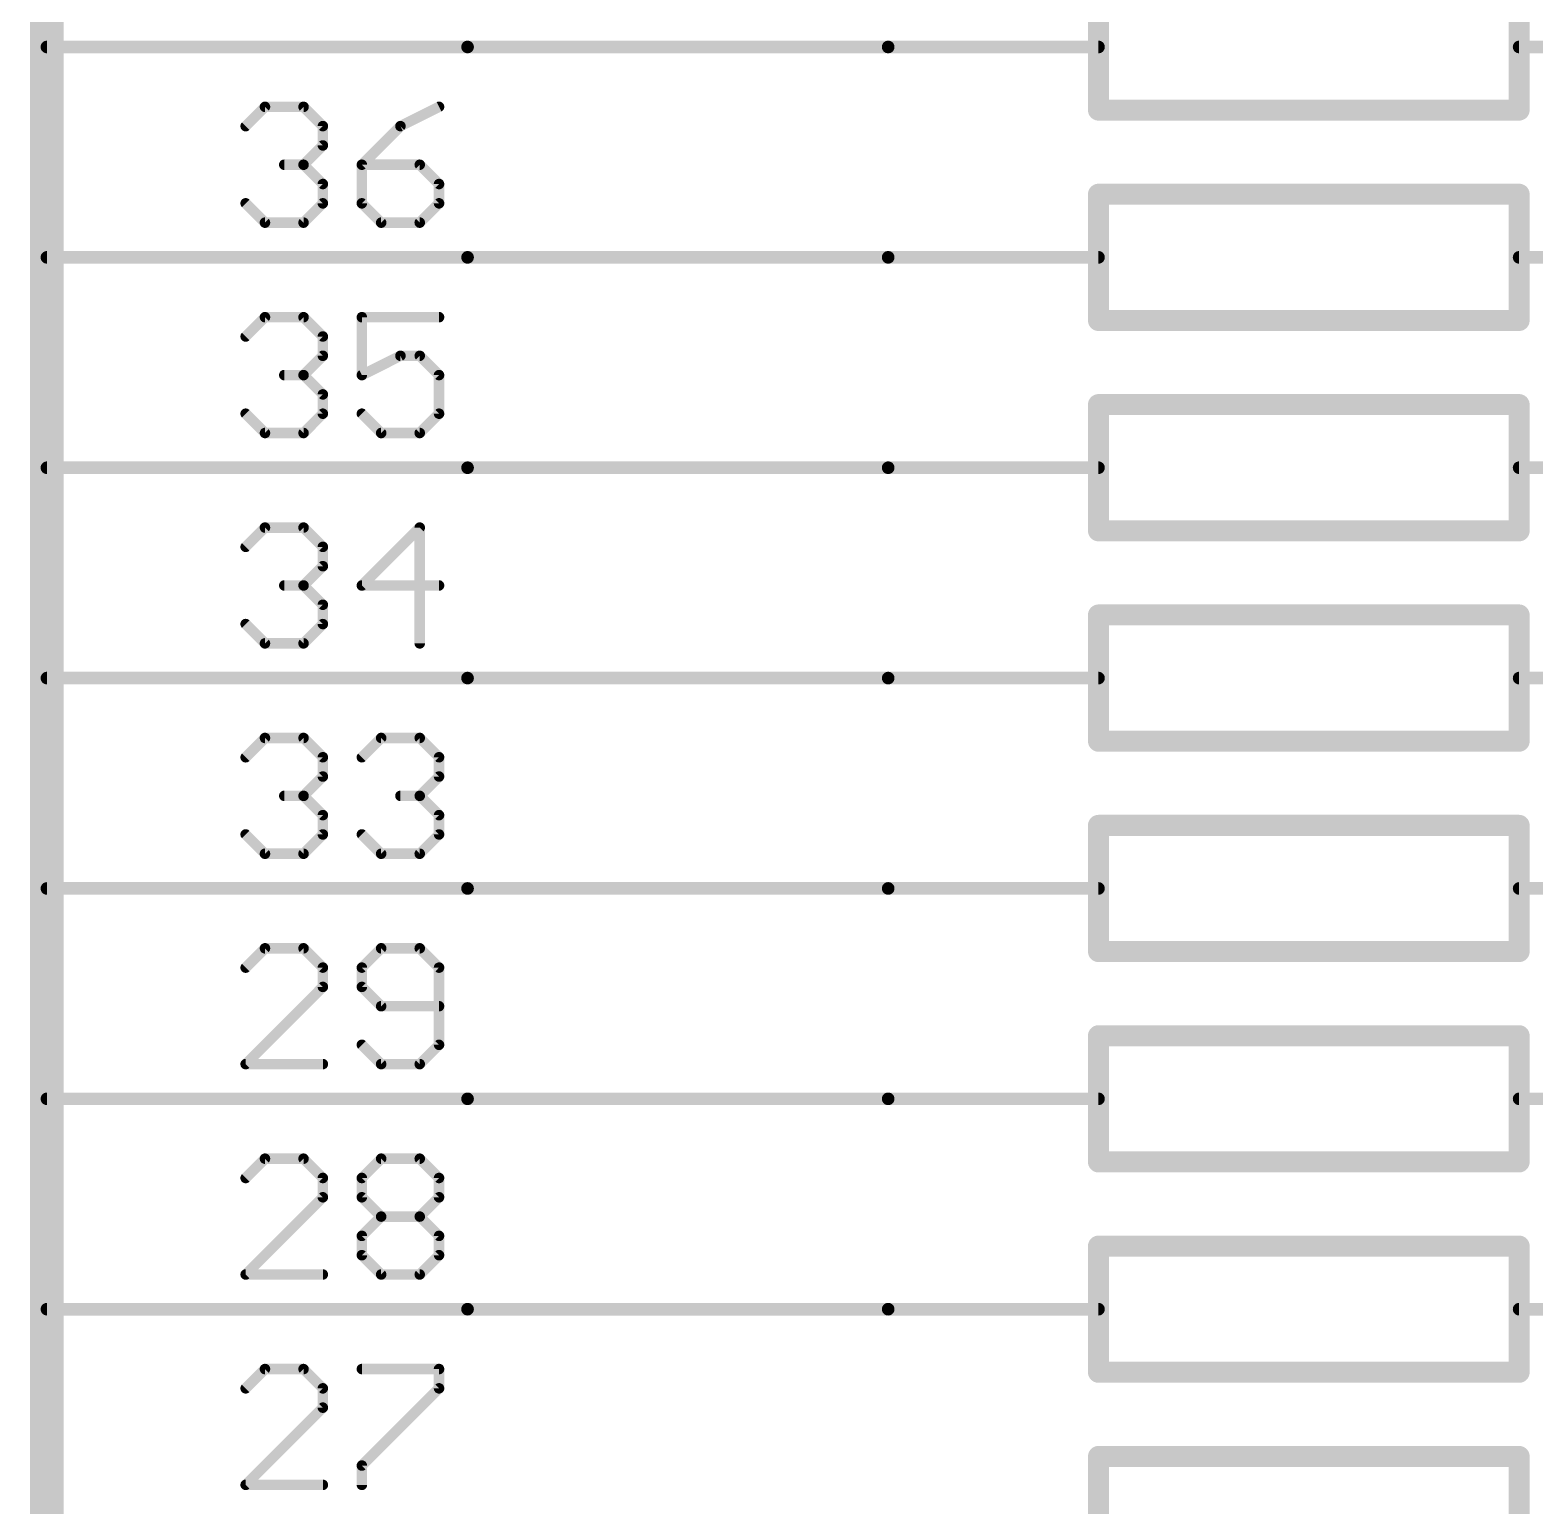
# Model space of a CAD drawing. Extents: x -173 to 61, y -47 to 113.
# Drawn here: x 7.42 to 25.59, y 28.11 to 45.92 of the extents above; entities that cross this region are included whole.
import ezdxf

# ---------------------------------------------------------------- set-up
doc = ezdxf.new("R2010")
doc.units = 0
for name, color, linetype in [('91', 94, 'CONTINUOUS'), ('94', 14, 'CONTINUOUS'), ('95', 251, 'CONTINUOUS')]:
    doc.layers.add(name, color=color, linetype=linetype)

msp = doc.modelspace()

# ---------------------------------------------------------------- linework, layer by layer
at = {"layer": '91', "const_width": 0.1524}
for points in [[(12.7, 45.72), (17.78, 45.72)], [(12.7, 43.18), (17.78, 43.18)], [(12.7, 40.64), (17.78, 40.64)], [(12.7, 38.1), (17.78, 38.1)], [(12.7, 35.56), (17.78, 35.56)], [(12.7, 33.02), (17.78, 33.02)], [(12.7, 30.48), (17.78, 30.48)]]:
    msp.add_lwpolyline(points, dxfattribs=at)
at = {"layer": '91', "const_width": 0.0762}
for points in [[(12.7, 45.7581, 1), (12.7, 45.6819)], [(17.78, 45.6819, 1), (17.78, 45.7581)], [(12.7, 43.2181, 1), (12.7, 43.1419)], [(17.78, 43.1419, 1), (17.78, 43.2181)], [(12.7, 40.6781, 1), (12.7, 40.6019)], [(17.78, 40.6019, 1), (17.78, 40.6781)], [(12.7, 38.1381, 1), (12.7, 38.0619)], [(17.78, 38.0619, 1), (17.78, 38.1381)], [(12.7, 35.5981, 1), (12.7, 35.5219)], [(17.78, 35.5219, 1), (17.78, 35.5981)], [(12.7, 33.0581, 1), (12.7, 32.9819)], [(17.78, 32.9819, 1), (17.78, 33.0581)], [(12.7, 30.5181, 1), (12.7, 30.4419)], [(17.78, 30.4419, 1), (17.78, 30.5181)]]:
    msp.add_lwpolyline(points, format="xyb", dxfattribs=at)
at = {"layer": '94'}
for points, const_width in [([(7.62, -40.64), (7.62, 55.88)], 0.4064), ([(20.32, 46.482), (20.32, 44.958)], 0.254), ([(25.4, 44.958), (25.4, 46.482)], 0.254), ([(12.7, 45.72), (7.62, 45.72)], 0.1524), ([(17.78, 45.72), (20.32, 45.72)], 0.1524), ([(27.94, 45.72), (25.4, 45.72)], 0.1524), ([(20.32, 44.958), (25.4, 44.958)], 0.254), ([(25.4, 43.942), (20.32, 43.942)], 0.254), ([(20.32, 43.942), (20.32, 42.418)], 0.254), ([(25.4, 42.418), (25.4, 43.942)], 0.254), ([(12.7, 43.18), (7.62, 43.18)], 0.1524), ([(17.78, 43.18), (20.32, 43.18)], 0.1524), ([(27.94, 43.18), (25.4, 43.18)], 0.1524), ([(20.32, 42.418), (25.4, 42.418)], 0.254), ([(25.4, 41.402), (20.32, 41.402)], 0.254), ([(20.32, 41.402), (20.32, 39.878)], 0.254), ([(25.4, 39.878), (25.4, 41.402)], 0.254), ([(12.7, 40.64), (7.62, 40.64)], 0.1524), ([(17.78, 40.64), (20.32, 40.64)], 0.1524), ([(27.94, 40.64), (25.4, 40.64)], 0.1524), ([(20.32, 39.878), (25.4, 39.878)], 0.254), ([(25.4, 38.862), (20.32, 38.862)], 0.254), ([(20.32, 38.862), (20.32, 37.338)], 0.254), ([(25.4, 37.338), (25.4, 38.862)], 0.254), ([(12.7, 38.1), (7.62, 38.1)], 0.1524), ([(17.78, 38.1), (20.32, 38.1)], 0.1524), ([(27.94, 38.1), (25.4, 38.1)], 0.1524), ([(20.32, 37.338), (25.4, 37.338)], 0.254), ([(25.4, 36.322), (20.32, 36.322)], 0.254), ([(20.32, 36.322), (20.32, 34.798)], 0.254), ([(25.4, 34.798), (25.4, 36.322)], 0.254), ([(12.7, 35.56), (7.62, 35.56)], 0.1524), ([(17.78, 35.56), (20.32, 35.56)], 0.1524), ([(27.94, 35.56), (25.4, 35.56)], 0.1524), ([(20.32, 34.798), (25.4, 34.798)], 0.254), ([(25.4, 33.782), (20.32, 33.782)], 0.254), ([(20.32, 33.782), (20.32, 32.258)], 0.254), ([(25.4, 32.258), (25.4, 33.782)], 0.254), ([(12.7, 33.02), (7.62, 33.02)], 0.1524), ([(17.78, 33.02), (20.32, 33.02)], 0.1524), ([(27.94, 33.02), (25.4, 33.02)], 0.1524), ([(20.32, 32.258), (25.4, 32.258)], 0.254), ([(25.4, 31.242), (20.32, 31.242)], 0.254), ([(20.32, 31.242), (20.32, 29.718)], 0.254), ([(25.4, 29.718), (25.4, 31.242)], 0.254), ([(12.7, 30.48), (7.62, 30.48)], 0.1524), ([(17.78, 30.48), (20.32, 30.48)], 0.1524), ([(27.94, 30.48), (25.4, 30.48)], 0.1524), ([(20.32, 29.718), (25.4, 29.718)], 0.254), ([(25.4, 28.702), (20.32, 28.702)], 0.254), ([(20.32, 28.702), (20.32, 27.178)], 0.254), ([(25.4, 27.178), (25.4, 28.702)], 0.254)]:
    msp.add_lwpolyline(points, dxfattribs=dict(at, const_width=const_width))
for points, const_width in [([(7.62, 45.7581, 1), (7.62, 45.6819)], 0.0762), ([(12.7, 45.6819, 1), (12.7, 45.7581)], 0.0762), ([(17.78, 45.7581, 1), (17.78, 45.6819)], 0.0762), ([(20.32, 45.6819, 1), (20.32, 45.7581)], 0.0762), ([(25.4, 45.7581, 1), (25.4, 45.6819)], 0.0762), ([(20.32, 45.0215, 1), (20.32, 44.8945)], 0.127), ([(25.4, 44.8945, 1), (25.4, 45.0215)], 0.127), ([(20.2565, 44.958, 1), (20.3835, 44.958)], 0.127), ([(25.3365, 44.958, 1), (25.4635, 44.958)], 0.127), ([(20.32, 44.0055, 1), (20.32, 43.8785)], 0.127), ([(20.3835, 43.942, 1), (20.2565, 43.942)], 0.127), ([(25.4635, 43.942, 1), (25.3365, 43.942)], 0.127), ([(25.4, 43.8785, 1), (25.4, 44.0055)], 0.127), ([(7.62, 43.2181, 1), (7.62, 43.1419)], 0.0762), ([(12.7, 43.1419, 1), (12.7, 43.2181)], 0.0762), ([(17.78, 43.2181, 1), (17.78, 43.1419)], 0.0762), ([(20.32, 43.1419, 1), (20.32, 43.2181)], 0.0762), ([(25.4, 43.2181, 1), (25.4, 43.1419)], 0.0762), ([(20.32, 42.4815, 1), (20.32, 42.3545)], 0.127), ([(25.4, 42.3545, 1), (25.4, 42.4815)], 0.127), ([(20.2565, 42.418, 1), (20.3835, 42.418)], 0.127), ([(25.3365, 42.418, 1), (25.4635, 42.418)], 0.127), ([(20.32, 41.4655, 1), (20.32, 41.3385)], 0.127), ([(20.3835, 41.402, 1), (20.2565, 41.402)], 0.127), ([(25.4635, 41.402, 1), (25.3365, 41.402)], 0.127), ([(25.4, 41.3385, 1), (25.4, 41.4655)], 0.127), ([(7.62, 40.6781, 1), (7.62, 40.6019)], 0.0762), ([(12.7, 40.6019, 1), (12.7, 40.6781)], 0.0762), ([(17.78, 40.6781, 1), (17.78, 40.6019)], 0.0762), ([(20.32, 40.6019, 1), (20.32, 40.6781)], 0.0762), ([(25.4, 40.6781, 1), (25.4, 40.6019)], 0.0762), ([(20.32, 39.9415, 1), (20.32, 39.8145)], 0.127), ([(25.4, 39.8145, 1), (25.4, 39.9415)], 0.127), ([(20.2565, 39.878, 1), (20.3835, 39.878)], 0.127), ([(25.3365, 39.878, 1), (25.4635, 39.878)], 0.127), ([(20.32, 38.9255, 1), (20.32, 38.7985)], 0.127), ([(20.3835, 38.862, 1), (20.2565, 38.862)], 0.127), ([(25.4635, 38.862, 1), (25.3365, 38.862)], 0.127), ([(25.4, 38.7985, 1), (25.4, 38.9255)], 0.127), ([(7.62, 38.1381, 1), (7.62, 38.0619)], 0.0762), ([(12.7, 38.0619, 1), (12.7, 38.1381)], 0.0762), ([(17.78, 38.1381, 1), (17.78, 38.0619)], 0.0762), ([(20.32, 38.0619, 1), (20.32, 38.1381)], 0.0762), ([(25.4, 38.1381, 1), (25.4, 38.0619)], 0.0762), ([(20.32, 37.4015, 1), (20.32, 37.2745)], 0.127), ([(25.4, 37.2745, 1), (25.4, 37.4015)], 0.127), ([(20.2565, 37.338, 1), (20.3835, 37.338)], 0.127), ([(25.3365, 37.338, 1), (25.4635, 37.338)], 0.127), ([(20.32, 36.3855, 1), (20.32, 36.2585)], 0.127), ([(20.3835, 36.322, 1), (20.2565, 36.322)], 0.127), ([(25.4635, 36.322, 1), (25.3365, 36.322)], 0.127), ([(25.4, 36.2585, 1), (25.4, 36.3855)], 0.127), ([(7.62, 35.5981, 1), (7.62, 35.5219)], 0.0762), ([(12.7, 35.5219, 1), (12.7, 35.5981)], 0.0762), ([(17.78, 35.5981, 1), (17.78, 35.5219)], 0.0762), ([(20.32, 35.5219, 1), (20.32, 35.5981)], 0.0762), ([(25.4, 35.5981, 1), (25.4, 35.5219)], 0.0762), ([(20.32, 34.8615, 1), (20.32, 34.7345)], 0.127), ([(25.4, 34.7345, 1), (25.4, 34.8615)], 0.127), ([(20.2565, 34.798, 1), (20.3835, 34.798)], 0.127), ([(25.3365, 34.798, 1), (25.4635, 34.798)], 0.127), ([(20.32, 33.8455, 1), (20.32, 33.7185)], 0.127), ([(20.3835, 33.782, 1), (20.2565, 33.782)], 0.127), ([(25.4635, 33.782, 1), (25.3365, 33.782)], 0.127), ([(25.4, 33.7185, 1), (25.4, 33.8455)], 0.127), ([(7.62, 33.0581, 1), (7.62, 32.9819)], 0.0762), ([(12.7, 32.9819, 1), (12.7, 33.0581)], 0.0762), ([(17.78, 33.0581, 1), (17.78, 32.9819)], 0.0762), ([(20.32, 32.9819, 1), (20.32, 33.0581)], 0.0762), ([(25.4, 33.0581, 1), (25.4, 32.9819)], 0.0762), ([(20.32, 32.3215, 1), (20.32, 32.1945)], 0.127), ([(25.4, 32.1945, 1), (25.4, 32.3215)], 0.127), ([(20.2565, 32.258, 1), (20.3835, 32.258)], 0.127), ([(25.3365, 32.258, 1), (25.4635, 32.258)], 0.127), ([(20.32, 31.3055, 1), (20.32, 31.1785)], 0.127), ([(20.3835, 31.242, 1), (20.2565, 31.242)], 0.127), ([(25.4635, 31.242, 1), (25.3365, 31.242)], 0.127), ([(25.4, 31.1785, 1), (25.4, 31.3055)], 0.127), ([(7.62, 30.5181, 1), (7.62, 30.4419)], 0.0762), ([(12.7, 30.4419, 1), (12.7, 30.5181)], 0.0762), ([(17.78, 30.5181, 1), (17.78, 30.4419)], 0.0762), ([(20.32, 30.4419, 1), (20.32, 30.5181)], 0.0762), ([(25.4, 30.5181, 1), (25.4, 30.4419)], 0.0762), ([(20.32, 29.7815, 1), (20.32, 29.6545)], 0.127), ([(25.4, 29.6545, 1), (25.4, 29.7815)], 0.127), ([(20.2565, 29.718, 1), (20.3835, 29.718)], 0.127), ([(25.3365, 29.718, 1), (25.4635, 29.718)], 0.127), ([(20.32, 28.7655, 1), (20.32, 28.6385)], 0.127), ([(20.3835, 28.702, 1), (20.2565, 28.702)], 0.127), ([(25.4635, 28.702, 1), (25.3365, 28.702)], 0.127), ([(25.4, 28.6385, 1), (25.4, 28.7655)], 0.127)]:
    msp.add_lwpolyline(points, format="xyb", dxfattribs=dict(at, const_width=const_width))
at = {"layer": '95', "const_width": 0.127}
for points in [[(10.0203, 44.7643), (10.2533, 44.9973)], [(10.2533, 44.9973), (10.7194, 44.9973)], [(10.7194, 44.9973), (10.9524, 44.7643)], [(12.3557, 44.9973), (11.8896, 44.7643)], [(10.9524, 44.7643), (10.9524, 44.5312)], [(11.8896, 44.7643), (11.4236, 44.2982)], [(10.9524, 44.5312), (10.7194, 44.2982)], [(10.7194, 44.2982), (10.4864, 44.2982)], [(10.7194, 44.2982), (10.9524, 44.0652)], [(11.4236, 44.2982), (11.4236, 43.8321)], [(12.1227, 44.2982), (11.4236, 44.2982)], [(12.3557, 44.0652), (12.1227, 44.2982)], [(10.9524, 44.0652), (10.9524, 43.8321)], [(12.3557, 43.8321), (12.3557, 44.0652)], [(10.2533, 43.5991), (10.0203, 43.8321)], [(10.9524, 43.8321), (10.7194, 43.5991)], [(11.4236, 43.8321), (11.6566, 43.5991)], [(12.1227, 43.5991), (12.3557, 43.8321)], [(10.7194, 43.5991), (10.2533, 43.5991)], [(11.6566, 43.5991), (12.1227, 43.5991)], [(10.0203, 42.2243), (10.2533, 42.4573)], [(10.2533, 42.4573), (10.7194, 42.4573)], [(10.7194, 42.4573), (10.9524, 42.2243)], [(12.3557, 42.4573), (11.4236, 42.4573)], [(11.4236, 42.4573), (11.4236, 41.7582)], [(10.9524, 42.2243), (10.9524, 41.9912)], [(10.9524, 41.9912), (10.7194, 41.7582)], [(11.4236, 41.7582), (11.8896, 41.9912)], [(11.8896, 41.9912), (12.1227, 41.9912)], [(12.1227, 41.9912), (12.3557, 41.7582)], [(10.7194, 41.7582), (10.4864, 41.7582)], [(10.7194, 41.7582), (10.9524, 41.5252)], [(12.3557, 41.7582), (12.3557, 41.2921)], [(10.9524, 41.5252), (10.9524, 41.2921)], [(10.2533, 41.0591), (10.0203, 41.2921)], [(10.9524, 41.2921), (10.7194, 41.0591)], [(11.6566, 41.0591), (11.4236, 41.2921)], [(12.3557, 41.2921), (12.1227, 41.0591)], [(10.7194, 41.0591), (10.2533, 41.0591)], [(12.1227, 41.0591), (11.6566, 41.0591)], [(10.0203, 39.6843), (10.2533, 39.9173)], [(10.2533, 39.9173), (10.7194, 39.9173)], [(10.7194, 39.9173), (10.9524, 39.6843)], [(12.1227, 39.9173), (11.4236, 39.2182)], [(12.1227, 38.5191), (12.1227, 39.9173)], [(10.9524, 39.6843), (10.9524, 39.4512)], [(10.9524, 39.4512), (10.7194, 39.2182)], [(10.7194, 39.2182), (10.4864, 39.2182)], [(10.7194, 39.2182), (10.9524, 38.9852)], [(11.4236, 39.2182), (12.3557, 39.2182)], [(10.9524, 38.9852), (10.9524, 38.7521)], [(10.2533, 38.5191), (10.0203, 38.7521)], [(10.9524, 38.7521), (10.7194, 38.5191)], [(10.7194, 38.5191), (10.2533, 38.5191)], [(10.0203, 37.1443), (10.2533, 37.3773)], [(10.2533, 37.3773), (10.7194, 37.3773)], [(10.7194, 37.3773), (10.9524, 37.1443)], [(11.4236, 37.1443), (11.6566, 37.3773)], [(11.6566, 37.3773), (12.1227, 37.3773)], [(12.1227, 37.3773), (12.3557, 37.1443)], [(10.9524, 37.1443), (10.9524, 36.9112)], [(12.3557, 37.1443), (12.3557, 36.9112)], [(10.9524, 36.9112), (10.7194, 36.6782)], [(12.3557, 36.9112), (12.1227, 36.6782)], [(10.7194, 36.6782), (10.4864, 36.6782)], [(10.7194, 36.6782), (10.9524, 36.4452)], [(12.1227, 36.6782), (11.8896, 36.6782)], [(12.1227, 36.6782), (12.3557, 36.4452)], [(10.9524, 36.4452), (10.9524, 36.2121)], [(12.3557, 36.4452), (12.3557, 36.2121)], [(10.2533, 35.9791), (10.0203, 36.2121)], [(10.9524, 36.2121), (10.7194, 35.9791)], [(11.6566, 35.9791), (11.4236, 36.2121)], [(12.3557, 36.2121), (12.1227, 35.9791)], [(10.7194, 35.9791), (10.2533, 35.9791)], [(12.1227, 35.9791), (11.6566, 35.9791)], [(10.2533, 34.8373), (10.0203, 34.6043)], [(10.7194, 34.8373), (10.2533, 34.8373)], [(10.9524, 34.6043), (10.7194, 34.8373)], [(11.6566, 34.8373), (11.4236, 34.6043)], [(12.1227, 34.8373), (11.6566, 34.8373)], [(12.3557, 34.6043), (12.1227, 34.8373)], [(10.9524, 34.3712), (10.9524, 34.6043)], [(11.4236, 34.6043), (11.4236, 34.3712)], [(12.3557, 33.6721), (12.3557, 34.6043)], [(10.0203, 33.4391), (10.9524, 34.3712)], [(11.4236, 34.3712), (11.6566, 34.1382)], [(11.6566, 34.1382), (12.3557, 34.1382)], [(11.4236, 33.6721), (11.6566, 33.4391)], [(12.1227, 33.4391), (12.3557, 33.6721)], [(10.9524, 33.4391), (10.0203, 33.4391)], [(11.6566, 33.4391), (12.1227, 33.4391)], [(10.2533, 32.2973), (10.0203, 32.0643)], [(10.7194, 32.2973), (10.2533, 32.2973)], [(10.9524, 32.0643), (10.7194, 32.2973)], [(11.4236, 32.0643), (11.6566, 32.2973)], [(11.6566, 32.2973), (12.1227, 32.2973)], [(12.1227, 32.2973), (12.3557, 32.0643)], [(10.9524, 31.8312), (10.9524, 32.0643)], [(11.4236, 31.8312), (11.4236, 32.0643)], [(12.3557, 32.0643), (12.3557, 31.8312)], [(10.0203, 30.8991), (10.9524, 31.8312)], [(11.6566, 31.5982), (11.4236, 31.8312)], [(12.3557, 31.8312), (12.1227, 31.5982)], [(11.4236, 31.3652), (11.6566, 31.5982)], [(11.6566, 31.5982), (12.1227, 31.5982)], [(12.1227, 31.5982), (12.3557, 31.3652)], [(11.4236, 31.1321), (11.4236, 31.3652)], [(12.3557, 31.3652), (12.3557, 31.1321)], [(11.6566, 30.8991), (11.4236, 31.1321)], [(12.3557, 31.1321), (12.1227, 30.8991)], [(10.9524, 30.8991), (10.0203, 30.8991)], [(12.1227, 30.8991), (11.6566, 30.8991)], [(10.2533, 29.7573), (10.0203, 29.5243)], [(10.7194, 29.7573), (10.2533, 29.7573)], [(10.9524, 29.5243), (10.7194, 29.7573)], [(11.4236, 29.7573), (12.3557, 29.7573)], [(12.3557, 29.7573), (12.3557, 29.5243)], [(10.9524, 29.2912), (10.9524, 29.5243)], [(12.3557, 29.5243), (11.4236, 28.5921)], [(10.0203, 28.3591), (10.9524, 29.2912)], [(11.4236, 28.5921), (11.4236, 28.3591)], [(10.9524, 28.3591), (10.0203, 28.3591)]]:
    msp.add_lwpolyline(points, dxfattribs=at)
at = {"layer": '95', "const_width": 0.0635}
for points in [[(10.2533, 45.029, 1), (10.2533, 44.9655)], [(10.2758, 44.9748, 1), (10.2309, 45.0197)], [(10.7418, 45.0197, 1), (10.6969, 44.9748)], [(10.7194, 44.9655, 1), (10.7194, 45.029)], [(12.3699, 44.9689, 1), (12.3415, 45.0257)], [(9.9978, 44.7867, 1), (10.0428, 44.7418)], [(10.9842, 44.7643, 1), (10.9207, 44.7643)], [(10.93, 44.7418, 1), (10.9749, 44.7867)], [(11.8754, 44.7927, 1), (11.9038, 44.7359)], [(11.9121, 44.7418, 1), (11.8672, 44.7867)], [(10.9207, 44.5312, 1), (10.9842, 44.5312)], [(10.9749, 44.5088, 1), (10.93, 44.5537)], [(10.4864, 44.3299, 1), (10.4864, 44.2664)], [(10.7418, 44.3206, 1), (10.6969, 44.2757)], [(10.6969, 44.3206, 1), (10.7418, 44.2757)], [(10.7194, 44.2664, 1), (10.7194, 44.3299)], [(11.4553, 44.2982, 1), (11.3918, 44.2982)], [(11.4236, 44.3299, 1), (11.4236, 44.2664)], [(11.4011, 44.3206, 1), (11.446, 44.2757)], [(12.1451, 44.3206, 1), (12.1002, 44.2757)], [(12.1227, 44.2664, 1), (12.1227, 44.3299)], [(10.9842, 44.0652, 1), (10.9207, 44.0652)], [(10.93, 44.0427, 1), (10.9749, 44.0876)], [(12.3875, 44.0652, 1), (12.324, 44.0652)], [(12.3333, 44.0427, 1), (12.3782, 44.0876)], [(10.0428, 43.8546, 1), (9.9978, 43.8097)], [(10.9207, 43.8321, 1), (10.9842, 43.8321)], [(10.9749, 43.8097, 1), (10.93, 43.8546)], [(11.3918, 43.8321, 1), (11.4553, 43.8321)], [(11.446, 43.8546, 1), (11.4011, 43.8097)], [(12.324, 43.8321, 1), (12.3875, 43.8321)], [(12.3782, 43.8097, 1), (12.3333, 43.8546)], [(10.2533, 43.6309, 1), (10.2533, 43.5673)], [(10.2309, 43.5766, 1), (10.2758, 43.6216)], [(10.6969, 43.6216, 1), (10.7418, 43.5766)], [(10.7194, 43.5673, 1), (10.7194, 43.6309)], [(11.6566, 43.6309, 1), (11.6566, 43.5673)], [(11.6342, 43.5766, 1), (11.6791, 43.6216)], [(12.1002, 43.6216, 1), (12.1451, 43.5766)], [(12.1227, 43.5673, 1), (12.1227, 43.6309)], [(10.2533, 42.489, 1), (10.2533, 42.4255)], [(10.2758, 42.4348, 1), (10.2309, 42.4797)], [(10.7418, 42.4797, 1), (10.6969, 42.4348)], [(10.7194, 42.4255, 1), (10.7194, 42.489)], [(11.4553, 42.4573, 1), (11.3918, 42.4573)], [(11.4236, 42.489, 1), (11.4236, 42.4255)], [(12.3557, 42.4255, 1), (12.3557, 42.489)], [(9.9978, 42.2467, 1), (10.0428, 42.2018)], [(10.9842, 42.2243, 1), (10.9207, 42.2243)], [(10.93, 42.2018, 1), (10.9749, 42.2467)], [(10.9207, 41.9912, 1), (10.9842, 41.9912)], [(10.9749, 41.9688, 1), (10.93, 42.0137)], [(11.8896, 42.023, 1), (11.8896, 41.9595)], [(11.9038, 41.9628, 1), (11.8754, 42.0196)], [(12.1451, 42.0137, 1), (12.1002, 41.9688)], [(12.1227, 41.9595, 1), (12.1227, 42.023)], [(10.4864, 41.7899, 1), (10.4864, 41.7264)], [(10.7418, 41.7806, 1), (10.6969, 41.7357)], [(10.6969, 41.7806, 1), (10.7418, 41.7357)], [(10.7194, 41.7264, 1), (10.7194, 41.7899)], [(11.4094, 41.7866, 1), (11.4378, 41.7298)], [(12.3875, 41.7582, 1), (12.324, 41.7582)], [(12.3333, 41.7357, 1), (12.3782, 41.7806)], [(11.3918, 41.7582, 1), (11.4553, 41.7582)], [(10.9842, 41.5252, 1), (10.9207, 41.5252)], [(10.93, 41.5027, 1), (10.9749, 41.5476)], [(10.0428, 41.3146, 1), (9.9978, 41.2697)], [(10.9207, 41.2921, 1), (10.9842, 41.2921)], [(10.9749, 41.2697, 1), (10.93, 41.3146)], [(11.446, 41.3146, 1), (11.4011, 41.2697)], [(12.324, 41.2921, 1), (12.3875, 41.2921)], [(12.3782, 41.2697, 1), (12.3333, 41.3146)], [(10.2533, 41.0909, 1), (10.2533, 41.0273)], [(10.2309, 41.0366, 1), (10.2758, 41.0816)], [(10.6969, 41.0816, 1), (10.7418, 41.0366)], [(10.7194, 41.0273, 1), (10.7194, 41.0909)], [(11.6566, 41.0909, 1), (11.6566, 41.0273)], [(11.6342, 41.0366, 1), (11.6791, 41.0816)], [(12.1002, 41.0816, 1), (12.1451, 41.0366)], [(12.1227, 41.0273, 1), (12.1227, 41.0909)], [(10.2533, 39.949, 1), (10.2533, 39.8855)], [(10.2758, 39.8948, 1), (10.2309, 39.9397)], [(10.7418, 39.9397, 1), (10.6969, 39.8948)], [(10.7194, 39.8855, 1), (10.7194, 39.949)], [(12.1544, 39.9173, 1), (12.0909, 39.9173)], [(12.1451, 39.8948, 1), (12.1002, 39.9397)], [(9.9978, 39.7067, 1), (10.0428, 39.6618)], [(10.9842, 39.6843, 1), (10.9207, 39.6843)], [(10.93, 39.6618, 1), (10.9749, 39.7067)], [(10.9207, 39.4512, 1), (10.9842, 39.4512)], [(10.9749, 39.4288, 1), (10.93, 39.4737)], [(10.4864, 39.2499, 1), (10.4864, 39.1864)], [(10.7418, 39.2406, 1), (10.6969, 39.1957)], [(10.6969, 39.2406, 1), (10.7418, 39.1957)], [(10.7194, 39.1864, 1), (10.7194, 39.2499)], [(11.4236, 39.2499, 1), (11.4236, 39.1864)], [(11.4011, 39.2406, 1), (11.446, 39.1957)], [(12.3557, 39.1864, 1), (12.3557, 39.2499)], [(10.9842, 38.9852, 1), (10.9207, 38.9852)], [(10.93, 38.9627, 1), (10.9749, 39.0076)], [(10.0428, 38.7746, 1), (9.9978, 38.7297)], [(10.9207, 38.7521, 1), (10.9842, 38.7521)], [(10.9749, 38.7297, 1), (10.93, 38.7746)], [(10.2533, 38.5509, 1), (10.2533, 38.4873)], [(10.2309, 38.4966, 1), (10.2758, 38.5416)], [(10.6969, 38.5416, 1), (10.7418, 38.4966)], [(10.7194, 38.4873, 1), (10.7194, 38.5509)], [(12.0909, 38.5191, 1), (12.1544, 38.5191)], [(10.2533, 37.409, 1), (10.2533, 37.3455)], [(10.2758, 37.3548, 1), (10.2309, 37.3997)], [(10.7418, 37.3997, 1), (10.6969, 37.3548)], [(10.7194, 37.3455, 1), (10.7194, 37.409)], [(11.6566, 37.409, 1), (11.6566, 37.3455)], [(11.6791, 37.3548, 1), (11.6342, 37.3997)], [(12.1451, 37.3997, 1), (12.1002, 37.3548)], [(12.1227, 37.3455, 1), (12.1227, 37.409)], [(9.9978, 37.1667, 1), (10.0428, 37.1218)], [(10.9842, 37.1443, 1), (10.9207, 37.1443)], [(10.93, 37.1218, 1), (10.9749, 37.1667)], [(11.4011, 37.1667, 1), (11.446, 37.1218)], [(12.3875, 37.1443, 1), (12.324, 37.1443)], [(12.3333, 37.1218, 1), (12.3782, 37.1667)], [(10.9207, 36.9112, 1), (10.9842, 36.9112)], [(10.9749, 36.8888, 1), (10.93, 36.9337)], [(12.324, 36.9112, 1), (12.3875, 36.9112)], [(12.3782, 36.8888, 1), (12.3333, 36.9337)], [(10.4864, 36.7099, 1), (10.4864, 36.6464)], [(10.7418, 36.7006, 1), (10.6969, 36.6557)], [(10.6969, 36.7006, 1), (10.7418, 36.6557)], [(10.7194, 36.6464, 1), (10.7194, 36.7099)], [(11.8896, 36.7099, 1), (11.8896, 36.6464)], [(12.1451, 36.7006, 1), (12.1002, 36.6557)], [(12.1002, 36.7006, 1), (12.1451, 36.6557)], [(12.1227, 36.6464, 1), (12.1227, 36.7099)], [(10.9842, 36.4452, 1), (10.9207, 36.4452)], [(10.93, 36.4227, 1), (10.9749, 36.4676)], [(12.3875, 36.4452, 1), (12.324, 36.4452)], [(12.3333, 36.4227, 1), (12.3782, 36.4676)], [(10.0428, 36.2346, 1), (9.9978, 36.1897)], [(10.9207, 36.2121, 1), (10.9842, 36.2121)], [(10.9749, 36.1897, 1), (10.93, 36.2346)], [(11.446, 36.2346, 1), (11.4011, 36.1897)], [(12.324, 36.2121, 1), (12.3875, 36.2121)], [(12.3782, 36.1897, 1), (12.3333, 36.2346)], [(10.2533, 36.0109, 1), (10.2533, 35.9474)], [(10.2309, 35.9566, 1), (10.2758, 36.0016)], [(10.6969, 36.0016, 1), (10.7418, 35.9566)], [(10.7194, 35.9474, 1), (10.7194, 36.0109)], [(11.6566, 36.0109, 1), (11.6566, 35.9474)], [(11.6342, 35.9566, 1), (11.6791, 36.0016)], [(12.1002, 36.0016, 1), (12.1451, 35.9566)], [(12.1227, 35.9474, 1), (12.1227, 36.0109)], [(10.2533, 34.869, 1), (10.2533, 34.8055)], [(10.2758, 34.8148, 1), (10.2309, 34.8597)], [(10.7418, 34.8597, 1), (10.6969, 34.8148)], [(10.7194, 34.8055, 1), (10.7194, 34.869)], [(11.6566, 34.869, 1), (11.6566, 34.8055)], [(11.6791, 34.8148, 1), (11.6342, 34.8597)], [(12.1451, 34.8597, 1), (12.1002, 34.8148)], [(12.1227, 34.8055, 1), (12.1227, 34.869)], [(9.9978, 34.6267, 1), (10.0428, 34.5818)], [(10.9842, 34.6043, 1), (10.9207, 34.6043)], [(10.93, 34.5818, 1), (10.9749, 34.6267)], [(11.4553, 34.6043, 1), (11.3918, 34.6043)], [(11.4011, 34.6267, 1), (11.446, 34.5818)], [(12.3875, 34.6043, 1), (12.324, 34.6043)], [(12.3333, 34.5818, 1), (12.3782, 34.6267)], [(10.9207, 34.3712, 1), (10.9842, 34.3712)], [(10.9749, 34.3488, 1), (10.93, 34.3937)], [(11.3918, 34.3712, 1), (11.4553, 34.3712)], [(11.446, 34.3937, 1), (11.4011, 34.3488)], [(11.6566, 34.1699, 1), (11.6566, 34.1064)], [(11.6342, 34.1157, 1), (11.6791, 34.1606)], [(12.3557, 34.1064, 1), (12.3557, 34.1699)], [(11.446, 33.6946, 1), (11.4011, 33.6497)], [(12.324, 33.6721, 1), (12.3875, 33.6721)], [(12.3782, 33.6497, 1), (12.3333, 33.6946)], [(9.9978, 33.4616, 1), (10.0428, 33.4166)], [(10.0203, 33.4709, 1), (10.0203, 33.4074)], [(10.9524, 33.4074, 1), (10.9524, 33.4709)], [(11.6566, 33.4709, 1), (11.6566, 33.4074)], [(11.6342, 33.4166, 1), (11.6791, 33.4616)], [(12.1002, 33.4616, 1), (12.1451, 33.4166)], [(12.1227, 33.4074, 1), (12.1227, 33.4709)], [(10.2533, 32.329, 1), (10.2533, 32.2655)], [(10.2758, 32.2748, 1), (10.2309, 32.3197)], [(10.7418, 32.3197, 1), (10.6969, 32.2748)], [(10.7194, 32.2655, 1), (10.7194, 32.329)], [(11.6566, 32.329, 1), (11.6566, 32.2655)], [(11.6791, 32.2748, 1), (11.6342, 32.3197)], [(12.1451, 32.3197, 1), (12.1002, 32.2748)], [(12.1227, 32.2655, 1), (12.1227, 32.329)], [(9.9978, 32.0867, 1), (10.0428, 32.0418)], [(10.9842, 32.0643, 1), (10.9207, 32.0643)], [(10.93, 32.0418, 1), (10.9749, 32.0867)], [(11.4553, 32.0643, 1), (11.3918, 32.0643)], [(11.4011, 32.0867, 1), (11.446, 32.0418)], [(12.3875, 32.0643, 1), (12.324, 32.0643)], [(12.3333, 32.0418, 1), (12.3782, 32.0867)], [(10.9207, 31.8312, 1), (10.9842, 31.8312)], [(10.9749, 31.8088, 1), (10.93, 31.8537)], [(11.3918, 31.8312, 1), (11.4553, 31.8312)], [(11.446, 31.8537, 1), (11.4011, 31.8088)], [(12.324, 31.8312, 1), (12.3875, 31.8312)], [(12.3782, 31.8088, 1), (12.3333, 31.8537)], [(11.6566, 31.6299, 1), (11.6566, 31.5664)], [(11.6791, 31.5757, 1), (11.6342, 31.6206)], [(11.6342, 31.5757, 1), (11.6791, 31.6206)], [(12.1451, 31.6206, 1), (12.1002, 31.5757)], [(12.1002, 31.6206, 1), (12.1451, 31.5757)], [(12.1227, 31.5664, 1), (12.1227, 31.6299)], [(11.4553, 31.3652, 1), (11.3918, 31.3652)], [(11.4011, 31.3876, 1), (11.446, 31.3427)], [(12.3875, 31.3652, 1), (12.324, 31.3652)], [(12.3333, 31.3427, 1), (12.3782, 31.3876)], [(11.3918, 31.1321, 1), (11.4553, 31.1321)], [(11.446, 31.1546, 1), (11.4011, 31.1097)], [(12.324, 31.1321, 1), (12.3875, 31.1321)], [(12.3782, 31.1097, 1), (12.3333, 31.1546)], [(9.9978, 30.9216, 1), (10.0428, 30.8766)], [(10.0203, 30.9308, 1), (10.0203, 30.8674)], [(10.9524, 30.8674, 1), (10.9524, 30.9308)], [(11.6566, 30.9308, 1), (11.6566, 30.8674)], [(11.6342, 30.8766, 1), (11.6791, 30.9216)], [(12.1002, 30.9216, 1), (12.1451, 30.8766)], [(12.1227, 30.8674, 1), (12.1227, 30.9308)], [(10.2533, 29.789, 1), (10.2533, 29.7255)], [(10.2758, 29.7348, 1), (10.2309, 29.7797)], [(10.7418, 29.7797, 1), (10.6969, 29.7348)], [(10.7194, 29.7255, 1), (10.7194, 29.789)], [(11.4236, 29.789, 1), (11.4236, 29.7255)], [(12.3875, 29.7573, 1), (12.324, 29.7573)], [(12.3557, 29.7255, 1), (12.3557, 29.789)], [(9.9978, 29.5467, 1), (10.0428, 29.5018)], [(10.9842, 29.5243, 1), (10.9207, 29.5243)], [(10.93, 29.5018, 1), (10.9749, 29.5467)], [(12.324, 29.5243, 1), (12.3875, 29.5243)], [(12.3782, 29.5018, 1), (12.3333, 29.5467)], [(10.9207, 29.2912, 1), (10.9842, 29.2912)], [(10.9749, 29.2688, 1), (10.93, 29.3137)], [(11.4553, 28.5921, 1), (11.3918, 28.5921)], [(11.4011, 28.6146, 1), (11.446, 28.5697)], [(9.9978, 28.3816, 1), (10.0428, 28.3366)], [(10.0203, 28.3909, 1), (10.0203, 28.3274)], [(10.9524, 28.3274, 1), (10.9524, 28.3909)], [(11.3918, 28.3591, 1), (11.4553, 28.3591)]]:
    msp.add_lwpolyline(points, format="xyb", dxfattribs=at)

doc.saveas('drawing.dxf')
